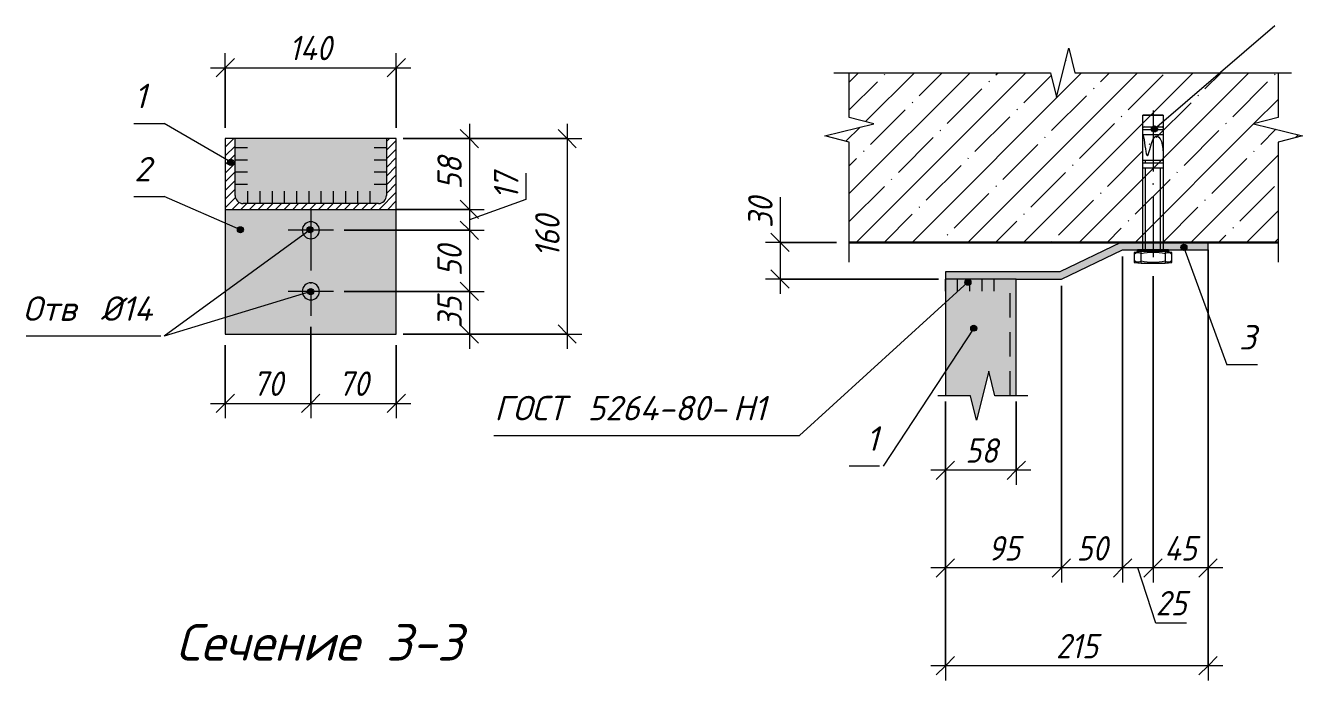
# Model space of a CAD drawing. Header units: millimetres. Extents: x -508 to 38670, y -99 to 8560.
# Drawn here: x 11852 to 12897, y 1945 to 2481 of the extents above; entities that cross this region are included whole.
import ezdxf

# ---------------------------------------------------------------- set-up
doc = ezdxf.new("R2010")
doc.units = ezdxf.units.MM
for name, pattern in [('200_ШТРИХ_ш1п0_6_', [32, 20, -12]), ('50_200_ШТРИХ_1Т_ш5_п1_п1_', [70, 50, -10, 0, -10]), ('IMPORT-Невидимая', [39.122222, 28.222222, -10.9])]:
    doc.linetypes.add(name, pattern=pattern)
for name, color, linetype, lineweight in [('A-ANNO-DIMS', 7, 'Continuous', 9), ('A-ANNO-DIMS-10', 7, 'Continuous', 9), ('A-ANNO-NOTE', 7, 'Continuous', 9), ('A-DETL', 7, 'Continuous', 9), ('A-DETL-1', 7, 'Continuous', 5), ('A-DETL-2', 7, '200_ШТРИХ_ш1п0_6_', 5), ('A-DETL-3', 7, 'Continuous', 20), ('A-DETL-4', 7, '50_200_ШТРИХ_1Т_ш5_п1_п1_', 5), ('A-DETL-5', 7, 'IMPORT-Невидимая', 5), ('A-DETL-6', 7, 'Continuous', 30), ('A-DETL-CNTR-1', 7, '50_200_ШТРИХ_1Т_ш5_п1_п1_', 5), ('A-DETL-GENF-1', 7, 'Continuous', 5), ('G-ANNO-TEXT', 7, 'Continuous', 9)]:
    doc.layers.add(name, color=color, linetype=linetype, lineweight=lineweight)
doc.layers.add('A-DETL-GENF-2', color=7, linetype='Continuous', lineweight=9, true_color=0xffffff)
doc.styles.add('ISOCPEUR_B_I', font='', dxfattribs={"height": 30})
doc.styles.add('ISOCPEUR_I_2', font='isocpeui.ttf', dxfattribs={"width": 0.9, "height": 20})
doc.styles.add('ISOCPEUR_I_4', font='isocpeui.ttf', dxfattribs={"height": 20})
doc.styles.get('ISOCPEUR_B_I').set_extended_font_data('ISOCPEUR', italic=True, bold=True)
doc.dimstyles.new('ISO-2_0_0_9К_СРЕДНИЙ_1', dxfattribs={"dimscale": 304.8, "dimtxt": 19.919624, "dimasz": 0.049213, "dimexe": 0.03937, "dimexo": 0, "dimgap": 0, "dimtad": 1, "dimdec": 0, "dimzin": 0, "dimdsep": 46, "dimtxsty": 'ISOCPEUR_I_2', "dimblk1": 'OBLIQUE', "dimblk2": 'OBLIQUE', "dimsah": 1, "dimcen": 0.09, "dimdle": 0.03937, "dimazin": 0, "dimtfac": 1, "dimtdec": 4, "dimtix": 1, "dimtmove": 0, "dimatfit": 3, "dimfxl": 1, "dimtvp": 1, "dimtolj": 1, "dimtzin": 0, "dimarcsym": 2})
doc.dimstyles.new('ISO-2_0_0_9К_СРЕДНИЙ_2', dxfattribs={"dimscale": 304.8, "dimtxt": 19.919624, "dimasz": 0.049213, "dimexe": 0.03937, "dimexo": 0, "dimgap": 0, "dimtad": 1, "dimdec": 0, "dimzin": 0, "dimdsep": 46, "dimtxsty": 'ISOCPEUR_I_2', "dimblk1": 'OBLIQUE', "dimblk2": 'OBLIQUE', "dimsah": 1, "dimcen": 0.09, "dimdle": 0.03937, "dimazin": 0, "dimtfac": 1, "dimtdec": 4, "dimtix": 1, "dimtmove": 1, "dimatfit": 3, "dimfxl": 1, "dimtvp": 1, "dimtolj": 1, "dimtzin": 0, "dimarcsym": 2})

# ---------------------------------------------------------------- blocks, each defined once
blk = doc.blocks.new('DET_Линия разрыва - Линия разрыва-30557171-АР1_1_Узлы фахверка Ф-25_1_2 эт_')
at = {"layer": 'A-DETL-GENF-1'}
for p, q in [((3324.5, 2198.1), (3314.5, 2158.1)), ((3329.5, 2178.1), (3324.5, 2198.1)), ((3309.5, 2178.1), (3282.7, 2178.1)), ((3314.5, 2158.1), (3309.5, 2178.1)), ((3356.4, 2178.1), (3329.5, 2178.1))]:
    blk.add_line(p, q, dxfattribs=at)
blk = doc.blocks.new('DET_Линия разрыва - Линия разрыва-25057325-АР1_1_Узлы фахверка Ф-25_1_2 эт_')
at = {"layer": 'A-DETL-GENF-1'}
for p, q in [((3561.1, 2442.4), (3561.1, 2405.7)), ((3561.1, 2405.7), (3541.1, 2400.7)), ((3541.1, 2400.7), (3581.1, 2390.7)), ((3581.1, 2390.7), (3561.1, 2385.7)), ((3561.1, 2385.7), (3561.1, 2287.4))]:
    blk.add_line(p, q, dxfattribs=at)
blk = doc.blocks.new('DET_Линия разрыва - Линия разрыва-25057237-АР1_1_Узлы фахверка Ф-25_1_2 эт_')
at = {"layer": 'A-DETL-GENF-1'}
for p, q in [((3210.3, 2405.7), (3210.3, 2442.4)), ((3230.3, 2400.7), (3210.3, 2405.7)), ((3190.3, 2390.7), (3230.3, 2400.7)), ((3210.3, 2385.7), (3190.3, 2390.7)), ((3210.3, 2287.4), (3210.3, 2385.7))]:
    blk.add_line(p, q, dxfattribs=at)
blk = doc.blocks.new('DET_Линия разрыва - Линия разрыва-25057324-АР1_1_Узлы фахверка Ф-25_1_2 эт_')
at = {"layer": 'A-DETL-GENF-1'}
for p, q in [((3379.9, 2422.4), (3389.9, 2462.4)), ((3389.9, 2462.4), (3394.9, 2442.4)), ((3197.7, 2442.4), (3374.9, 2442.4)), ((3374.9, 2442.4), (3379.9, 2422.4)), ((3394.9, 2442.4), (3572.2, 2442.4))]:
    blk.add_line(p, q, dxfattribs=at)
blk = doc.blocks.new('_AT__Текстовая выноска 2_0 - _AT__Текстовая выноска 2_0-30557170-АР1_1_Узлы фахверка Ф-25_1_2 эт_')
at = {"layer": 'A-ANNO-NOTE'}
blk.add_line((3583.6, 2481), (3558.6, 2481), dxfattribs=at)
blk = doc.blocks.new('DIMBLOCK131-АР1_1_Узлы фахверка Ф-25_1_2 эт_')
at = {"layer": 'A-ANNO-DIMS-10'}
for p, q in [((12819.4, 2292.1), (12819.4, 2025.2)), ((12819.4, 2037.2), (12819.4, 2292.1)), ((12774.4, 2276), (12774.4, 2025.2)), ((12774.4, 2037.2), (12774.4, 2276)), ((12831.4, 2037.2), (12774.4, 2037.2))]:
    blk.add_line(p, q, dxfattribs=at)
at = {"layer": 'A-ANNO-DIMS-10', "lineweight": 20}
for p, q in [((12774.4, 2037.2), (12781.9, 2044.7)), ((12819.4, 2037.2), (12826.9, 2044.7)), ((12774.4, 2037.2), (12766.9, 2029.7)), ((12819.4, 2037.2), (12811.9, 2029.7))]:
    blk.add_line(p, q, dxfattribs=at)
at = {"layer": 'A-ANNO-DIMS-10', "color": 0, "insert": (12783.5, 2063.3), "char_height": 20, "width": 32.178, "attachment_point": 1, "line_spacing_factor": 1.149209, "style": 'ISOCPEUR_I_2'}
blk.add_mtext('45', dxfattribs=at)
blk = doc.blocks.new('_Oblique')
at = {"color": 0, "linetype": 'ByBlock', "lineweight": -2}
blk.add_line((-0.5, -0.5), (0.5, 0.5), dxfattribs=at)
blk = doc.blocks.new('DIMBLOCK132-АР1_1_Узлы фахверка Ф-25_1_2 эт_')
at = {"layer": 'A-ANNO-DIMS-10'}
for p, q in [((12749.4, 2292.1), (12749.4, 2025.2)), ((12749.4, 2037.2), (12749.4, 2292.1)), ((12774.4, 2276), (12774.4, 2025.2)), ((12774.4, 2037.2), (12774.4, 2276)), ((12774.4, 2037.2), (12749.4, 2037.2)), ((12776.5, 1992.2), (12761.9, 2037.2)), ((12801.8, 1992.2), (12776.5, 1992.2))]:
    blk.add_line(p, q, dxfattribs=at)
at = {"layer": 'A-ANNO-DIMS-10', "lineweight": 20}
for p, q in [((12749.4, 2037.2), (12756.9, 2044.7)), ((12774.4, 2037.2), (12781.9, 2044.7)), ((12749.4, 2037.2), (12741.9, 2029.7)), ((12774.4, 2037.2), (12766.9, 2029.7))]:
    blk.add_line(p, q, dxfattribs=at)
at = {"layer": 'A-ANNO-DIMS-10', "color": 0, "insert": (12776.5, 2018.4), "char_height": 20, "width": 30.339, "attachment_point": 1, "line_spacing_factor": 1.149209, "style": 'ISOCPEUR_I_2'}
blk.add_mtext('25', dxfattribs=at)
blk = doc.blocks.new('DIMBLOCK133-АР1_1_Узлы фахверка Ф-25_1_2 эт_')
at = {"layer": 'A-ANNO-DIMS-10'}
for p, q in [((12749.4, 2292.1), (12749.4, 2025.2)), ((12749.4, 2037.2), (12749.4, 2292.1)), ((12699.4, 2268.1), (12699.4, 2025.2)), ((12699.4, 2037.2), (12699.4, 2268.1)), ((12749.4, 2037.2), (12699.4, 2037.2))]:
    blk.add_line(p, q, dxfattribs=at)
at = {"layer": 'A-ANNO-DIMS-10', "lineweight": 20}
for p, q in [((12699.4, 2037.2), (12706.9, 2044.7)), ((12749.4, 2037.2), (12756.9, 2044.7)), ((12699.4, 2037.2), (12691.9, 2029.7)), ((12749.4, 2037.2), (12741.9, 2029.7))]:
    blk.add_line(p, q, dxfattribs=at)
at = {"layer": 'A-ANNO-DIMS-10', "color": 0, "insert": (12711.8, 2063.3), "char_height": 20, "width": 30.339, "attachment_point": 1, "line_spacing_factor": 1.149209, "style": 'ISOCPEUR_I_2'}
blk.add_mtext('50', dxfattribs=at)
blk = doc.blocks.new('DIMBLOCK134-АР1_1_Узлы фахверка Ф-25_1_2 эт_')
at = {"layer": 'A-ANNO-DIMS-10'}
for p, q in [((12699.4, 2268.1), (12699.4, 2025.2)), ((12699.4, 2037.2), (12699.4, 2268.1)), ((12604.4, 2173.3), (12604.4, 2025.2)), ((12604.4, 2037.2), (12604.4, 2173.3)), ((12699.4, 2037.2), (12592.4, 2037.2))]:
    blk.add_line(p, q, dxfattribs=at)
at = {"layer": 'A-ANNO-DIMS-10', "lineweight": 20}
for p, q in [((12604.4, 2037.2), (12611.9, 2044.7)), ((12699.4, 2037.2), (12706.9, 2044.7)), ((12604.4, 2037.2), (12596.9, 2029.7)), ((12699.4, 2037.2), (12691.9, 2029.7))]:
    blk.add_line(p, q, dxfattribs=at)
at = {"layer": 'A-ANNO-DIMS-10', "color": 0, "insert": (12639.3, 2063.3), "char_height": 20, "width": 30.339, "attachment_point": 1, "line_spacing_factor": 1.149209, "style": 'ISOCPEUR_I_2'}
blk.add_mtext('95', dxfattribs=at)
blk = doc.blocks.new('DIMBLOCK135-АР1_1_Узлы фахверка Ф-25_1_2 эт_')
at = {"layer": 'A-ANNO-DIMS-10'}
for p, q in [((12469.2, 2340.7), (12469.2, 2315.4)), ((12469.2, 2315.6), (12469.2, 2261.6)), ((12469.2, 2315.4), (12469.2, 2288.6)), ((12515.3, 2303.6), (12457.2, 2303.6)), ((12469.2, 2303.6), (12515.3, 2303.6)), ((12598.8, 2273.6), (12457.2, 2273.6)), ((12469.2, 2273.6), (12598.8, 2273.6))]:
    blk.add_line(p, q, dxfattribs=at)
at = {"layer": 'A-ANNO-DIMS-10', "lineweight": 20}
for p, q in [((12469.2, 2303.6), (12461.7, 2311.1)), ((12469.2, 2303.6), (12476.7, 2296.1)), ((12469.2, 2273.6), (12461.7, 2281.1)), ((12469.2, 2273.6), (12476.7, 2266.1))]:
    blk.add_line(p, q, dxfattribs=at)
at = {"layer": 'A-ANNO-DIMS-10', "color": 0, "insert": (12443, 2315.4), "char_height": 20, "width": 30.339, "attachment_point": 1, "rotation": 90, "line_spacing_factor": 1.149209, "style": 'ISOCPEUR_I_2'}
blk.add_mtext('30', dxfattribs=at)
blk = doc.blocks.new('DIMBLOCK136-АР1_1_Узлы фахверка Ф-25_1_2 эт_')
at = {"layer": 'A-ANNO-DIMS-10'}
for p, q in [((12604.4, 2173.3), (12604.4, 2105.2)), ((12604.4, 2117.2), (12604.4, 2173.3)), ((12662.4, 2173.3), (12662.4, 2105.2)), ((12662.4, 2117.2), (12662.4, 2173.3)), ((12674.4, 2117.2), (12592.4, 2117.2))]:
    blk.add_line(p, q, dxfattribs=at)
at = {"layer": 'A-ANNO-DIMS-10', "lineweight": 20}
for p, q in [((12604.4, 2117.2), (12611.9, 2124.7)), ((12662.4, 2117.2), (12669.9, 2124.7)), ((12604.4, 2117.2), (12596.9, 2109.7)), ((12662.4, 2117.2), (12654.9, 2109.7))]:
    blk.add_line(p, q, dxfattribs=at)
at = {"layer": 'A-ANNO-DIMS-10', "color": 0, "insert": (12620.7, 2143.3), "char_height": 20, "width": 30.339, "attachment_point": 1, "line_spacing_factor": 1.149209, "style": 'ISOCPEUR_I_2'}
blk.add_mtext('58', dxfattribs=at)
blk = doc.blocks.new('DIMBLOCK137-АР1_1_Узлы фахверка Ф-25_1_2 эт_')
at = {"layer": 'A-ANNO-DIMS-10'}
for p, q in [((12819.4, 2297.6), (12819.4, 1945.2)), ((12819.4, 1957.2), (12819.4, 2297.6)), ((12604.4, 2173.4), (12604.4, 1945.2)), ((12604.4, 1957.2), (12604.4, 2173.4)), ((12831.4, 1957.2), (12592.4, 1957.2))]:
    blk.add_line(p, q, dxfattribs=at)
at = {"layer": 'A-ANNO-DIMS-10', "lineweight": 20}
for p, q in [((12604.4, 1957.2), (12611.9, 1964.7)), ((12819.4, 1957.2), (12826.9, 1964.7)), ((12604.4, 1957.2), (12596.9, 1949.7)), ((12819.4, 1957.2), (12811.9, 1949.7))]:
    blk.add_line(p, q, dxfattribs=at)
at = {"layer": 'A-ANNO-DIMS-10', "color": 0, "insert": (12694.9, 1983.3), "char_height": 20, "width": 40.912, "attachment_point": 1, "line_spacing_factor": 1.149209, "style": 'ISOCPEUR_I_2'}
blk.add_mtext('215', dxfattribs=at)
blk = doc.blocks.new('_AT__Текстовая выноска 2_0 - _AT__Текстовая выноска 2_0-25640969-АР1_1_Узлы фахверка Ф-25_1_2 эт_')
at = {"layer": 'A-ANNO-NOTE'}
blk.add_line((2884, 2960.7), (3134, 2960.7), dxfattribs=at)
blk = doc.blocks.new('DIMBLOCK146-АР1_1_Узлы фахверка Ф-25_1_2 эт_')
at = {"layer": 'A-ANNO-DIMS-10'}
for p, q in [((12085.1, 2234.6), (12085.1, 2159.8)), ((12085.1, 2171.8), (12085.1, 2234.6)), ((12015.1, 2219.6), (12015.1, 2159.8)), ((12015.1, 2171.8), (12015.1, 2219.6)), ((12003.1, 2171.8), (12085.1, 2171.8))]:
    blk.add_line(p, q, dxfattribs=at)
at = {"layer": 'A-ANNO-DIMS-10', "lineweight": 20}
for p, q in [((12015.1, 2171.8), (12022.6, 2179.3)), ((12085.1, 2171.8), (12092.6, 2179.3)), ((12015.1, 2171.8), (12007.6, 2164.3)), ((12085.1, 2171.8), (12077.6, 2164.3))]:
    blk.add_line(p, q, dxfattribs=at)
at = {"layer": 'A-ANNO-DIMS-10', "color": 0, "insert": (12037.5, 2198), "char_height": 20, "width": 30.339, "attachment_point": 1, "line_spacing_factor": 1.149209, "style": 'ISOCPEUR_I_2'}
blk.add_mtext('70', dxfattribs=at)
blk = doc.blocks.new('DIMBLOCK147-АР1_1_Узлы фахверка Ф-25_1_2 эт_')
at = {"layer": 'A-ANNO-DIMS-10'}
for p, q in [((12085.1, 2234.6), (12085.1, 2159.8)), ((12085.1, 2171.8), (12085.1, 2234.6)), ((12155.1, 2219.6), (12155.1, 2159.8)), ((12155.1, 2171.8), (12155.1, 2219.6)), ((12085.1, 2171.8), (12167.1, 2171.8))]:
    blk.add_line(p, q, dxfattribs=at)
at = {"layer": 'A-ANNO-DIMS-10', "lineweight": 20}
for p, q in [((12085.1, 2171.8), (12092.6, 2179.3)), ((12155.1, 2171.8), (12162.6, 2179.3)), ((12085.1, 2171.8), (12077.6, 2164.3)), ((12155.1, 2171.8), (12147.6, 2164.3))]:
    blk.add_line(p, q, dxfattribs=at)
at = {"layer": 'A-ANNO-DIMS-10', "color": 0, "insert": (12107.5, 2198), "char_height": 20, "width": 30.339, "attachment_point": 1, "line_spacing_factor": 1.149209, "style": 'ISOCPEUR_I_2'}
blk.add_mtext('70', dxfattribs=at)
blk = doc.blocks.new('DIMBLOCK148-АР1_1_Узлы фахверка Ф-25_1_2 эт_')
at = {"layer": 'A-ANNO-DIMS-10', "lineweight": 20}
for p, q in [((12214.9, 2388.5), (12207.4, 2396)), ((12214.9, 2388.5), (12222.4, 2381)), ((12214.9, 2330.5), (12207.4, 2338)), ((12214.9, 2330.5), (12222.4, 2323))]:
    blk.add_line(p, q, dxfattribs=at)
at = {"layer": 'A-ANNO-DIMS-10'}
for p, q in [((12214.9, 2400.5), (12214.9, 2330.5)), ((12160.7, 2388.5), (12226.9, 2388.5)), ((12214.9, 2388.5), (12160.7, 2388.5)), ((12155.1, 2330.5), (12226.9, 2330.5)), ((12214.9, 2330.5), (12155.1, 2330.5))]:
    blk.add_line(p, q, dxfattribs=at)
at = {"layer": 'A-ANNO-DIMS-10', "color": 0, "insert": (12188.7, 2346.8), "char_height": 20, "width": 30.339, "attachment_point": 1, "rotation": 90, "line_spacing_factor": 1.149209, "style": 'ISOCPEUR_I_2'}
blk.add_mtext('58', dxfattribs=at)
blk = doc.blocks.new('DIMBLOCK149-АР1_1_Узлы фахверка Ф-25_1_2 эт_')
at = {"layer": 'A-ANNO-DIMS-10'}
for p, q in [((12261.1, 2360.2), (12261.1, 2338.8)), ((12155.1, 2330.5), (12226.9, 2330.5)), ((12214.9, 2330.5), (12155.1, 2330.5)), ((12261.1, 2338.8), (12214.9, 2322)), ((12214.9, 2330.5), (12214.9, 2313.5)), ((12112.5, 2313.5), (12226.9, 2313.5)), ((12214.9, 2313.5), (12112.5, 2313.5))]:
    blk.add_line(p, q, dxfattribs=at)
at = {"layer": 'A-ANNO-DIMS-10', "lineweight": 20}
for p, q in [((12214.9, 2330.5), (12207.4, 2338)), ((12214.9, 2330.5), (12222.4, 2323)), ((12214.9, 2313.5), (12207.4, 2321)), ((12214.9, 2313.5), (12222.4, 2306))]:
    blk.add_line(p, q, dxfattribs=at)
at = {"layer": 'A-ANNO-DIMS-10', "color": 0, "insert": (12235, 2338.8), "char_height": 20, "width": 25.742, "attachment_point": 1, "rotation": 90, "line_spacing_factor": 1.149209, "style": 'ISOCPEUR_I_2'}
blk.add_mtext('17', dxfattribs=at)
blk = doc.blocks.new('DIMBLOCK150-АР1_1_Узлы фахверка Ф-25_1_2 эт_')
at = {"layer": 'A-ANNO-DIMS-10', "lineweight": 20}
for p, q in [((12214.9, 2313.5), (12207.4, 2321)), ((12214.9, 2313.5), (12222.4, 2306)), ((12214.9, 2263.5), (12207.4, 2271)), ((12214.9, 2263.5), (12222.4, 2256))]:
    blk.add_line(p, q, dxfattribs=at)
at = {"layer": 'A-ANNO-DIMS-10'}
for p, q in [((12112.5, 2313.5), (12226.9, 2313.5)), ((12214.9, 2313.5), (12112.5, 2313.5)), ((12214.9, 2313.5), (12214.9, 2263.5)), ((12112.5, 2263.5), (12226.9, 2263.5)), ((12214.9, 2263.5), (12112.5, 2263.5))]:
    blk.add_line(p, q, dxfattribs=at)
at = {"layer": 'A-ANNO-DIMS-10', "color": 0, "insert": (12188.7, 2275.8), "char_height": 20, "width": 30.339, "attachment_point": 1, "rotation": 90, "line_spacing_factor": 1.149209, "style": 'ISOCPEUR_I_2'}
blk.add_mtext('50', dxfattribs=at)
blk = doc.blocks.new('DIMBLOCK151-АР1_1_Узлы фахверка Ф-25_1_2 эт_')
at = {"layer": 'A-ANNO-DIMS-10', "lineweight": 20}
for p, q in [((12214.9, 2263.5), (12207.4, 2271)), ((12214.9, 2263.5), (12222.4, 2256)), ((12214.9, 2228.5), (12207.4, 2236)), ((12214.9, 2228.5), (12222.4, 2221))]:
    blk.add_line(p, q, dxfattribs=at)
at = {"layer": 'A-ANNO-DIMS-10'}
for p, q in [((12112.5, 2263.5), (12226.9, 2263.5)), ((12214.9, 2263.5), (12112.5, 2263.5)), ((12214.9, 2263.5), (12214.9, 2216.5)), ((12160.7, 2228.5), (12226.9, 2228.5)), ((12214.9, 2228.5), (12160.7, 2228.5))]:
    blk.add_line(p, q, dxfattribs=at)
at = {"layer": 'A-ANNO-DIMS-10', "color": 0, "insert": (12188.7, 2233.3), "char_height": 20, "width": 30.339, "attachment_point": 1, "rotation": 90, "line_spacing_factor": 1.149209, "style": 'ISOCPEUR_I_2'}
blk.add_mtext('35', dxfattribs=at)
blk = doc.blocks.new('DIMBLOCK152-АР1_1_Узлы фахверка Ф-25_1_2 эт_')
at = {"layer": 'A-ANNO-DIMS-10', "lineweight": 20}
for p, q in [((12294.9, 2388.5), (12287.4, 2396)), ((12294.9, 2388.5), (12302.4, 2381)), ((12294.9, 2228.5), (12287.4, 2236)), ((12294.9, 2228.5), (12302.4, 2221))]:
    blk.add_line(p, q, dxfattribs=at)
at = {"layer": 'A-ANNO-DIMS-10'}
for p, q in [((12294.9, 2400.5), (12294.9, 2216.5)), ((12164, 2388.5), (12306.9, 2388.5)), ((12294.9, 2388.5), (12164, 2388.5)), ((12164, 2228.5), (12306.9, 2228.5)), ((12294.9, 2228.5), (12164, 2228.5))]:
    blk.add_line(p, q, dxfattribs=at)
at = {"layer": 'A-ANNO-DIMS-10', "color": 0, "insert": (12268.7, 2291.4), "char_height": 20, "width": 40.912, "attachment_point": 1, "rotation": 90, "line_spacing_factor": 1.149209, "style": 'ISOCPEUR_I_2'}
blk.add_mtext('160', dxfattribs=at)
blk = doc.blocks.new('DIMBLOCK153-АР1_1_Узлы фахверка Ф-25_1_2 эт_')
at = {"layer": 'A-ANNO-DIMS-10'}
for p, q in [((12015.1, 2397.3), (12015.1, 2458.5)), ((12155.1, 2397.3), (12155.1, 2458.5)), ((12003.1, 2446.5), (12167.1, 2446.5)), ((12015.1, 2446.5), (12015.1, 2397.3)), ((12155.1, 2446.5), (12155.1, 2397.3))]:
    blk.add_line(p, q, dxfattribs=at)
at = {"layer": 'A-ANNO-DIMS-10', "lineweight": 20}
for p, q in [((12015.1, 2446.5), (12007.6, 2439)), ((12015.1, 2446.5), (12022.6, 2454)), ((12155.1, 2446.5), (12147.6, 2439)), ((12155.1, 2446.5), (12162.6, 2454))]:
    blk.add_line(p, q, dxfattribs=at)
at = {"layer": 'A-ANNO-DIMS-10', "color": 0, "insert": (12067.3, 2472.6), "char_height": 20, "width": 42.751, "attachment_point": 1, "line_spacing_factor": 1.149209, "style": 'ISOCPEUR_I_2'}
blk.add_mtext('140', dxfattribs=at)
blk = doc.blocks.new('_AT__Текстовая выноска 2_0 - _AT__Текстовая выноска 2_0-25640942-АР1_1_Узлы фахверка Ф-25_1_2 эт_')
at = {"layer": 'A-ANNO-NOTE'}
blk.add_line((2667, 2973.5), (2692, 2973.5), dxfattribs=at)
blk = doc.blocks.new('_AT__Текстовая выноска 2_0 - _AT__Текстовая выноска 2_0-30591989-АР1_1_Узлы фахверка Ф-25_1_2 эт_')
at = {"layer": 'A-ANNO-NOTE'}
blk.add_line((2646.8, 2226.9), (2536.8, 2226.9), dxfattribs=at)

msp = doc.modelspace()

# ---------------------------------------------------------------- hatches: boundary and pattern name
at = {"layer": 'A-ANNO-NOTE'}
h = msp.add_hatch(color=256, dxfattribs=at)
edge = h.paths.add_edge_path(flags=0)
edge.add_arc((12775.5, 2396.4), 2.5, 0, 360)
h = msp.add_hatch(color=256, dxfattribs=at)
edge = h.paths.add_edge_path(flags=0)
edge.add_arc((12019.6, 2369.1), 2.5, 0, 360)
h = msp.add_hatch(color=256, dxfattribs=at)
edge = h.paths.add_edge_path(flags=0)
edge.add_arc((12027.5, 2313.9), 2.5, 0, 360)
h = msp.add_hatch(color=256, dxfattribs=at)
edge = h.paths.add_edge_path(flags=0)
edge.add_arc((12084.5, 2313.9), 2.5, 0, 360)
h = msp.add_hatch(color=256, dxfattribs=at)
edge = h.paths.add_edge_path(flags=0)
edge.add_arc((12799.6, 2299.5), 2.5, 0, 360)
h = msp.add_hatch(color=256, dxfattribs=at)
edge = h.paths.add_edge_path(flags=0)
edge.add_arc((12622.8, 2271), 2.5, 0, 360)
h = msp.add_hatch(color=256, dxfattribs=at)
edge = h.paths.add_edge_path(flags=0)
edge.add_arc((12085.1, 2263.3), 2.5, 0, 360)
h = msp.add_hatch(color=256, dxfattribs=at)
edge = h.paths.add_edge_path(flags=0)
edge.add_arc((12627.6, 2233.4), 2.5, 0, 360)
at = {"layer": 'A-DETL-GENF-1'}
h = msp.add_hatch(dxfattribs=at)
h.set_pattern_fill('FP_12', color=256, style=0, pattern_type=2)
h.set_pattern_definition([(45, (9315.508, 0), (-22.80985, 22.80985), []), (45, (9338.318, 0), (-22.80985, 22.80985), [40.322, -8.064, 0.671, -7.394])])
h.paths.add_polyline_path([(12698, 2303.6), (12876.6, 2303.6), (12876.6, 2385.7), (12896.6, 2390.7), (12856.6, 2400.7), (12876.6, 2405.7), (12876.6, 2442.4), (12710.4, 2442.4), (12705.4, 2462.4), (12695.4, 2422.4), (12690.4, 2442.4), (12525.8, 2442.4), (12525.8, 2405.7), (12545.8, 2400.7), (12505.8, 2390.7), (12525.8, 2385.7), (12525.8, 2303.6)], flags=0)
h = msp.add_hatch(dxfattribs=at)
h.set_pattern_fill('FP_11', color=256, style=0, pattern_type=2)
h.set_pattern_definition([(45, (9315.5077, 0), (-3.535534, 3.535534), [])])
h.paths.add_polyline_path([(12083.3, 2330.5), (12155.1, 2330.5), (12155.1, 2388.5), (12147, 2388.5), (12147, 2341.9), (12146.8, 2340.2), (12146.1, 2338.6), (12145.1, 2337.3), (12143.8, 2336.3), (12142.2, 2335.6), (12140.5, 2335.4), (12029.7, 2335.4), (12028, 2335.6), (12026.5, 2336.3), (12025.1, 2337.3), (12024.1, 2338.6), (12023.4, 2340.2), (12023.2, 2341.9), (12023.2, 2388.5), (12015.1, 2388.5), (12015.1, 2330.5), (12081.6, 2330.5)], flags=0)
at = {"layer": 'A-DETL-GENF-2'}
h = msp.add_hatch(color=256, dxfattribs=at)
h.paths.add_polyline_path([(12083.3, 2228.5), (12155.1, 2228.5), (12155.1, 2330.5), (12015.1, 2330.5), (12015.1, 2228.5), (12081.6, 2228.5)], flags=0)
h.paths.add_polyline_path([(12085.1, 2256.5), (12083.3, 2256.7), (12081.6, 2257.4), (12080.2, 2258.5), (12079.1, 2260), (12078.4, 2261.7), (12078.1, 2263.5), (12078.4, 2265.3), (12079.1, 2267), (12080.2, 2268.4), (12081.6, 2269.5), (12083.3, 2270.2), (12085.1, 2270.5), (12086.9, 2270.2), (12088.6, 2269.5), (12090.1, 2268.4), (12091.2, 2267), (12091.9, 2265.3), (12092.1, 2263.5), (12091.9, 2261.7), (12091.2, 2260), (12090.1, 2258.5), (12088.6, 2257.4), (12086.9, 2256.7)], flags=0)
h.paths.add_polyline_path([(12085.1, 2306.5), (12083.3, 2306.7), (12081.6, 2307.4), (12080.2, 2308.5), (12079.1, 2310), (12078.4, 2311.7), (12078.1, 2313.5), (12078.4, 2315.3), (12079.1, 2317), (12080.2, 2318.4), (12081.6, 2319.5), (12083.3, 2320.2), (12085.1, 2320.5), (12086.9, 2320.2), (12088.6, 2319.5), (12090.1, 2318.4), (12091.2, 2317), (12091.9, 2315.3), (12092.1, 2313.5), (12091.9, 2311.7), (12091.2, 2310), (12090.1, 2308.5), (12088.6, 2307.4), (12086.9, 2306.7)], flags=0)
h.paths.add_polyline_path([(12029.7, 2335.4), (12140.5, 2335.4), (12142.2, 2335.6), (12143.8, 2336.3), (12145.1, 2337.3), (12146.1, 2338.6), (12146.8, 2340.2), (12147, 2341.9), (12147, 2388.5), (12023.2, 2388.5), (12023.2, 2341.9), (12023.6, 2339.9), (12024.1, 2338.6), (12025.1, 2337.3), (12026.5, 2336.3), (12028, 2335.6)], flags=0)
for points in [[(12085.1, 2306.5), (12086.9, 2306.7), (12088.6, 2307.4), (12090.1, 2308.5), (12091.2, 2310), (12091.9, 2311.7), (12092.1, 2313.5), (12091.9, 2315.3), (12091.2, 2317), (12090.1, 2318.4), (12088.6, 2319.5), (12086.9, 2320.2), (12085.1, 2320.5), (12083.3, 2320.2), (12081.6, 2319.5), (12080.2, 2318.4), (12079.1, 2317), (12078.4, 2315.3), (12078.1, 2313.5), (12078.4, 2311.7), (12079.1, 2310), (12080.2, 2308.5), (12081.6, 2307.4), (12083.3, 2306.7)], [(12680.9, 2273.6), (12699.4, 2273.6), (12749.4, 2297.6), (12819.4, 2297.6), (12819.4, 2303.6), (12748, 2303.6), (12698, 2279.6), (12604.4, 2279.6), (12604.4, 2273.6), (12662.4, 2273.6)], [(12085.1, 2256.5), (12086.9, 2256.7), (12088.6, 2257.4), (12090.1, 2258.5), (12091.2, 2260), (12091.9, 2261.7), (12092.1, 2263.5), (12091.9, 2265.3), (12091.2, 2267), (12090.1, 2268.4), (12088.6, 2269.5), (12086.9, 2270.2), (12085.1, 2270.5), (12083.3, 2270.2), (12081.6, 2269.5), (12080.2, 2268.4), (12079.1, 2267), (12078.4, 2265.3), (12078.1, 2263.5), (12078.4, 2261.7), (12079.1, 2260), (12080.2, 2258.5), (12081.6, 2257.4), (12083.3, 2256.7)], [(12630, 2158.1), (12640, 2198.1), (12645, 2178.1), (12662.4, 2178.1), (12662.4, 2273.6), (12604.4, 2273.6), (12604.4, 2178.1), (12625, 2178.1)]]:
    msp.add_hatch(color=256, dxfattribs=at).paths.add_polyline_path(points, flags=0)

# ---------------------------------------------------------------- linework, layer by layer
at = {"layer": 'A-ANNO-NOTE'}
for p, q in [((12775.5, 2396.4), (12874.1, 2481)), ((12019.6, 2369.1), (11965.2, 2400.9)), ((12027.5, 2313.9), (11965.2, 2341)), ((12084.5, 2313.9), (11965.2, 2226.9)), ((12799.6, 2299.5), (12834.7, 2203.4)), ((12622.8, 2271), (12484.9, 2145.5)), ((12085.1, 2263.3), (11965.2, 2226.9)), ((12627.6, 2233.4), (12553.5, 2120.6))]:
    msp.add_line(p, q, dxfattribs=at)
for centre in [(12775.5, 2396.4), (12019.6, 2369.1), (12027.5, 2313.9), (12084.5, 2313.9), (12799.6, 2299.5), (12622.8, 2271), (12085.1, 2263.3), (12627.6, 2233.4)]:
    msp.add_circle(centre, 2.5, dxfattribs=at)
at = {"layer": 'A-DETL'}
for p, q in [((12147, 2388.5), (12023.2, 2388.5)), ((12015.1, 2330.5), (12015.1, 2228.5)), ((12155.1, 2228.5), (12155.1, 2330.5)), ((12748, 2303.6), (12698, 2279.6)), ((12819.4, 2303.6), (12748, 2303.6)), ((12819.4, 2297.6), (12819.4, 2303.6)), ((12699.4, 2273.6), (12749.4, 2297.6)), ((12749.4, 2297.6), (12819.4, 2297.6)), ((12698, 2279.6), (12604.4, 2279.6)), ((12604.4, 2279.6), (12604.4, 2273.6)), ((12662.4, 2273.6), (12604.4, 2273.6)), ((12604.4, 2273.6), (12604.4, 2178.1)), ((12662.4, 2273.6), (12699.4, 2273.6)), ((12662.4, 2178.1), (12662.4, 2273.6)), ((12015.1, 2228.5), (12155.1, 2228.5))]:
    msp.add_line(p, q, dxfattribs=at)
at = {"layer": 'A-DETL-1'}
for p, q in [((12782.6, 2407.6), (12766.1, 2407.6)), ((12766.1, 2407.6), (12782.6, 2407.6)), ((12766.1, 2297.6), (12766.1, 2407.6)), ((12782.6, 2407.6), (12782.6, 2297.6)), ((12766.1, 2396), (12782.6, 2396)), ((12767.1, 2398), (12781.7, 2398)), ((12766.1, 2391.8), (12782.6, 2391.8)), ((12766.1, 2370.9), (12782.6, 2370.9)), ((12766.1, 2368.8), (12782.6, 2368.8)), ((12766.1, 2364.7), (12782.6, 2364.7)), ((12768.2, 2368.8), (12768.2, 2370.9)), ((12768.2, 2297.6), (12768.2, 2364.7)), ((12768.3, 2368.8), (12768.3, 2370.9)), ((12780.5, 2297.6), (12780.5, 2364.7)), ((12764.5, 2296.2), (12759, 2295.4)), ((12759, 2295.4), (12759, 2287.2)), ((12761.7, 2296.2), (12761.7, 2297.6)), ((12787, 2297.6), (12761.7, 2297.6)), ((12787, 2296.2), (12761.7, 2296.2)), ((12764.5, 2286.4), (12764.5, 2296.2)), ((12784.3, 2296.2), (12764.5, 2296.2)), ((12768.8, 2297.6), (12770.9, 2297.6)), ((12789.8, 2295.4), (12784.3, 2296.2)), ((12784.3, 2296.2), (12784.3, 2286.4)), ((12787, 2297.6), (12787, 2296.2)), ((12789.8, 2287.2), (12789.8, 2295.4)), ((12759, 2287.2), (12764.5, 2286.5)), ((12784.3, 2286.4), (12764.5, 2286.4)), ((12784.3, 2286.5), (12789.8, 2287.2))]:
    msp.add_line(p, q, dxfattribs=at)
for centre, radius, start, end in [((12767.3, 2396.7), 1.38, 98.7234, 149.1005), ((12781.5, 2396.7), 1.38, 30.8995, 81.2766), ((12085.1, 2313.5), 7, 0, 180), ((12085.1, 2313.5), 7, 180, 0), ((12762.1, 2290.9), 4.23, 56.0803, 137.7236), ((12762.1, 2291.8), 4.23, 222.2764, 303.9197), ((12774.4, 2252.5), 42.8, 76.6145, 103.3855), ((12774.4, 2330.2), 42.8, 256.6145, 283.3855), ((12786.7, 2290.9), 4.23, 42.2764, 123.9197), ((12786.7, 2291.8), 4.23, 236.0803, 317.7236), ((12085.1, 2263.5), 7, 0, 180), ((12085.1, 2263.5), 7, 180, 0)]:
    msp.add_arc(centre, radius, start, end, dxfattribs=at)
msp.add_open_spline([(12766.1, 2391.8), (12767.3, 2387.1), (12769.7, 2361.7), (12773.5, 2399.1), (12782.6, 2387.2), (12782.6, 2376.2)], degree=3, knots=[3.947128, 3.947128, 3.947128, 3.947128, 10.095996, 20.129437, 28.583816, 28.583816, 28.583816, 28.583816], dxfattribs=at)
at = {"layer": 'A-DETL-2'}
msp.add_line((12657.5, 2178.1), (12657.5, 2273.6), dxfattribs=at)
at = {"layer": 'A-DETL-3'}
for p, q in [((12023.2, 2388.5), (12015.1, 2388.5)), ((12015.1, 2388.5), (12015.1, 2330.5)), ((12023.2, 2341.9), (12023.2, 2388.5)), ((12155.1, 2388.5), (12147, 2388.5)), ((12147, 2388.5), (12147, 2341.9)), ((12155.1, 2330.5), (12155.1, 2388.5)), ((12015.1, 2330.5), (12155.1, 2330.5)), ((12140.5, 2335.4), (12029.7, 2335.4))]:
    msp.add_line(p, q, dxfattribs=at)
for centre, start, end in [((12029.7, 2341.9), 180, 270), ((12140.5, 2341.9), 270, 0)]:
    msp.add_arc(centre, 6.5, start, end, dxfattribs=at)
at = {"layer": 'A-DETL-4'}
msp.add_line((12774.4, 2411.5), (12774.4, 2281.5), dxfattribs=at)
at = {"layer": 'A-DETL-5'}
for p, q in [((12033.2, 2380.9), (12023.2, 2380.9)), ((12147, 2380.9), (12137, 2380.9)), ((12033.2, 2370.9), (12023.2, 2370.9)), ((12147, 2370.9), (12137, 2370.9)), ((12033.2, 2360.9), (12023.2, 2360.9)), ((12147, 2360.9), (12137, 2360.9)), ((12033.2, 2350.9), (12023.2, 2350.9)), ((12033.7, 2335.4), (12033.7, 2345.4)), ((12043.7, 2335.4), (12043.7, 2345.4)), ((12053.7, 2335.4), (12053.7, 2345.4)), ((12063.7, 2335.4), (12063.7, 2345.4)), ((12073.7, 2335.4), (12073.7, 2345.4)), ((12083.7, 2335.4), (12083.7, 2345.4)), ((12093.7, 2335.4), (12093.7, 2345.4)), ((12103.7, 2335.4), (12103.7, 2345.4)), ((12113.7, 2335.4), (12113.7, 2345.4)), ((12123.7, 2335.4), (12123.7, 2345.4)), ((12133.7, 2335.4), (12133.7, 2345.4)), ((12147, 2350.9), (12137, 2350.9)), ((12604.4, 2263.6), (12604.4, 2273.6)), ((12614.4, 2263.6), (12614.4, 2273.6)), ((12614.4, 2263.6), (12614.4, 2273.6)), ((12624.4, 2263.6), (12624.4, 2273.6)), ((12624.4, 2263.6), (12624.4, 2273.6)), ((12634.4, 2263.6), (12634.4, 2273.6)), ((12634.4, 2263.6), (12634.4, 2273.6)), ((12644.4, 2263.6), (12644.4, 2273.6))]:
    msp.add_line(p, q, dxfattribs=at)
at = {"layer": 'A-DETL-6'}
msp.add_line((12525.8, 2303.6), (12876.6, 2303.6), dxfattribs=at)
at = {"layer": 'A-DETL-CNTR-1'}
for p, q in [((12085.1, 2330.5), (12085.1, 2243.5)), ((12103.6, 2313.5), (12066.6, 2313.5)), ((12103.6, 2263.5), (12066.6, 2263.5))]:
    msp.add_line(p, q, dxfattribs=at)

# ---------------------------------------------------------------- block references
at = {"layer": 'A-ANNO-NOTE'}
for name, p in [('_AT__Текстовая выноска 2_0 - _AT__Текстовая выноска 2_0-25640942-АР1_1_Узлы фахверка Ф-25_1_2 эт_', (9273.2, -572.6)), ('_AT__Текстовая выноска 2_0 - _AT__Текстовая выноска 2_0-25640942-АР1_1_Узлы фахверка Ф-25_1_2 эт_', (9273.2, -632.5)), ('_AT__Текстовая выноска 2_0 - _AT__Текстовая выноска 2_0-30591989-АР1_1_Узлы фахверка Ф-25_1_2 эт_', (9315.5, 0)), ('_AT__Текстовая выноска 2_0 - _AT__Текстовая выноска 2_0-30557170-АР1_1_Узлы фахверка Ф-25_1_2 эт_', (9276.1, -277.6)), ('_AT__Текстовая выноска 2_0 - _AT__Текстовая выноска 2_0-25640969-АР1_1_Узлы фахверка Ф-25_1_2 эт_', (9350.9, -815.2)), ('_AT__Текстовая выноска 2_0 - _AT__Текстовая выноска 2_0-30557170-АР1_1_Узлы фахверка Ф-25_1_2 эт_', (8967, -360.4))]:
    msp.add_blockref(name, p, dxfattribs=at)
at = {"layer": 'A-DETL-GENF-1'}
for name in ['DET_Линия разрыва - Линия разрыва-25057324-АР1_1_Узлы фахверка Ф-25_1_2 эт_', 'DET_Линия разрыва - Линия разрыва-25057237-АР1_1_Узлы фахверка Ф-25_1_2 эт_', 'DET_Линия разрыва - Линия разрыва-25057325-АР1_1_Узлы фахверка Ф-25_1_2 эт_', 'DET_Линия разрыва - Линия разрыва-30557171-АР1_1_Узлы фахверка Ф-25_1_2 эт_']:
    msp.add_blockref(name, (9315.5, 0), dxfattribs=at)

# ---------------------------------------------------------------- texts
at = {"layer": 'A-ANNO-NOTE', "char_height": 20, "attachment_point": 1, "style": 'ISOCPEUR_I_4'}
for s, insert, width in [('\\fISOCPEUR|b0|i1|c204|p34|;1', (11940.6, 2433.4), 12.827), ('\\fISOCPEUR|b0|i1|c204|p34|;2', (11940.6, 2373.5), 17.637), ('Отв', (11849.4, 2259.4), 61.73), (' Ø14', (11900.3, 2259.4), 74.557), ('\\fISOCPEUR|b0|i1|c204|p34|;3', (12844.7, 2235.9), 17.637), ('ГОСТ', (12235.3, 2178), 76.962), (' 5264-80-', (12298.8, 2178), 159.536), ('\\fISOCPEUR|b0|i1|c204|p34|;Н', (12430.5, 2178), 20.844), ('\\fISOCPEUR|b0|i1|c204|p34|;1', (12447.7, 2178), 12.827), ('\\fISOCPEUR|b0|i1|c204|p34|;1', (12539.6, 2153.1), 12.827)]:
    msp.add_mtext(s, dxfattribs=dict(at, insert=insert, width=width))
at = {"layer": 'G-ANNO-TEXT', "char_height": 30, "attachment_point": 1, "style": 'ISOCPEUR_B_I'}
for s, insert, width in [('Сечение', (11974.8, 1991.4), 185.19), (' 3-3', (12127.6, 1991.4), 102.616)]:
    msp.add_mtext(s, dxfattribs=dict(at, insert=insert, width=width))

# ---------------------------------------------------------------- dimensions: what is measured, and where the dimension line sits
at = {"layer": 'A-ANNO-DIMS'}
for base, p1, p2, override, picture, middle in [((12155.1, 2446.5), (12015.1, 2397.3), (12155.1, 2397.3), {"dimpost": '<>', "dimfxl": 140}, 'DIMBLOCK153-АР1_1_Узлы фахверка Ф-25_1_2 эт_', (12085.1, 2456.5)), ((12604.4, 1957.2), (12819.4, 2297.6), (12604.4, 2173.4), {"dimpost": '<>', "dimfxl": 248.334265}, 'DIMBLOCK137-АР1_1_Узлы фахверка Ф-25_1_2 эт_', (12711.9, 1967.2)), ((12699.4, 2037.2), (12749.4, 2292.1), (12699.4, 2268.1), {"dimpost": '<>', "dimfxl": 55.461698}, 'DIMBLOCK133-АР1_1_Узлы фахверка Ф-25_1_2 эт_', (12724.4, 2047.2)), ((12774.4, 2037.2), (12819.4, 2292.1), (12774.4, 2276), {"dimpost": '<>', "dimfxl": 47.826478}, 'DIMBLOCK131-АР1_1_Узлы фахверка Ф-25_1_2 эт_', (12796.9, 2047.2)), ((12604.4, 2037.2), (12699.4, 2268.1), (12604.4, 2173.3), {"dimpost": '<>', "dimfxl": 134.165508}, 'DIMBLOCK134-АР1_1_Узлы фахверка Ф-25_1_2 эт_', (12651.9, 2047.2)), ((12085.1, 2171.8), (12015.1, 2219.6), (12085.1, 2234.6), {"dimpost": '<>', "dimfxl": 71.589105}, 'DIMBLOCK146-АР1_1_Узлы фахверка Ф-25_1_2 эт_', (12050.1, 2182)), ((12155.1, 2171.8), (12085.1, 2234.6), (12155.1, 2219.6), {"dimpost": '<>', "dimfxl": 71.589105}, 'DIMBLOCK147-АР1_1_Узлы фахверка Ф-25_1_2 эт_', (12120.1, 2182)), ((12604.4, 2117.2), (12662.4, 2173.3), (12604.4, 2173.3), {"dimpost": '<>', "dimfxl": 57.973697}, 'DIMBLOCK136-АР1_1_Узлы фахверка Ф-25_1_2 эт_', (12633.4, 2127.2))]:
    dim = msp.add_linear_dim(base=base, p1=p1, p2=p2, dimstyle='ISO-2_0_0_9К_СРЕДНИЙ_1', override=override, dxfattribs=at)
    dim.commit()
    dim.dimension.update_dxf_attribs({"geometry": picture, "text_midpoint": middle})
for base, p1, p2, override, picture, middle in [((12214.9, 2330.5), (12160.7, 2388.5), (12155.1, 2330.5), {"dimpost": '<>', "dimfxl": 58.264709}, 'DIMBLOCK148-АР1_1_Узлы фахверка Ф-25_1_2 эт_', (12204.9, 2359.5)), ((12294.9, 2228.5), (12164, 2388.5), (12164, 2228.5), {"dimpost": '<>', "dimfxl": 160}, 'DIMBLOCK152-АР1_1_Узлы фахверка Ф-25_1_2 эт_', (12284.9, 2308.5)), ((12214.9, 2263.5), (12112.5, 2313.5), (12112.5, 2263.5), {"dimpost": '<>', "dimfxl": 50}, 'DIMBLOCK150-АР1_1_Узлы фахверка Ф-25_1_2 эт_', (12204.9, 2288.5)), ((12214.9, 2228.5), (12112.5, 2263.5), (12160.7, 2228.5), {"dimpost": '<>', "dimfxl": 59.555864}, 'DIMBLOCK151-АР1_1_Узлы фахверка Ф-25_1_2 эт_', (12204.9, 2246))]:
    dim = msp.add_linear_dim(base=base, p1=p1, p2=p2, angle=90, dimstyle='ISO-2_0_0_9К_СРЕДНИЙ_1', override=override, dxfattribs=at)
    dim.commit()
    dim.dimension.update_dxf_attribs({"geometry": picture, "text_midpoint": middle})
for base, p1, p2, override, picture, middle in [((12214.9, 2313.5), (12155.1, 2330.5), (12112.5, 2313.5), {"dimpost": '<>', "dimfxl": 45.902489}, 'DIMBLOCK149-АР1_1_Узлы фахверка Ф-25_1_2 эт_', (12248.3, 2351.7)), ((12469.2, 2273.6), (12515.3, 2303.6), (12598.8, 2273.6), {"dimpost": '<>', "dimfxl": 88.745575}, 'DIMBLOCK135-АР1_1_Узлы фахверка Ф-25_1_2 эт_', (12456.4, 2330.6))]:
    dim = msp.add_linear_dim(base=base, p1=p1, p2=p2, angle=90, dimstyle='ISO-2_0_0_9К_СРЕДНИЙ_2', override=override, dxfattribs=at)
    dim.commit()
    dim.dimension.update_dxf_attribs({"geometry": picture, "text_midpoint": middle, "dimtype": 160, "text_rotation": 90})
dim = msp.add_linear_dim(base=(12749.4, 2037.2), p1=(12774.4, 2276), p2=(12749.4, 2292.1), dimstyle='ISO-2_0_0_9К_СРЕДНИЙ_2', override={"dimpost": '<>', "dimfxl": 29.726918}, dxfattribs=at)
dim.commit()
dim.dimension.update_dxf_attribs({"geometry": 'DIMBLOCK132-АР1_1_Узлы фахверка Ф-25_1_2 эт_', "text_midpoint": (12791.7, 2005), "dimtype": 160})

doc.saveas('drawing.dxf')
